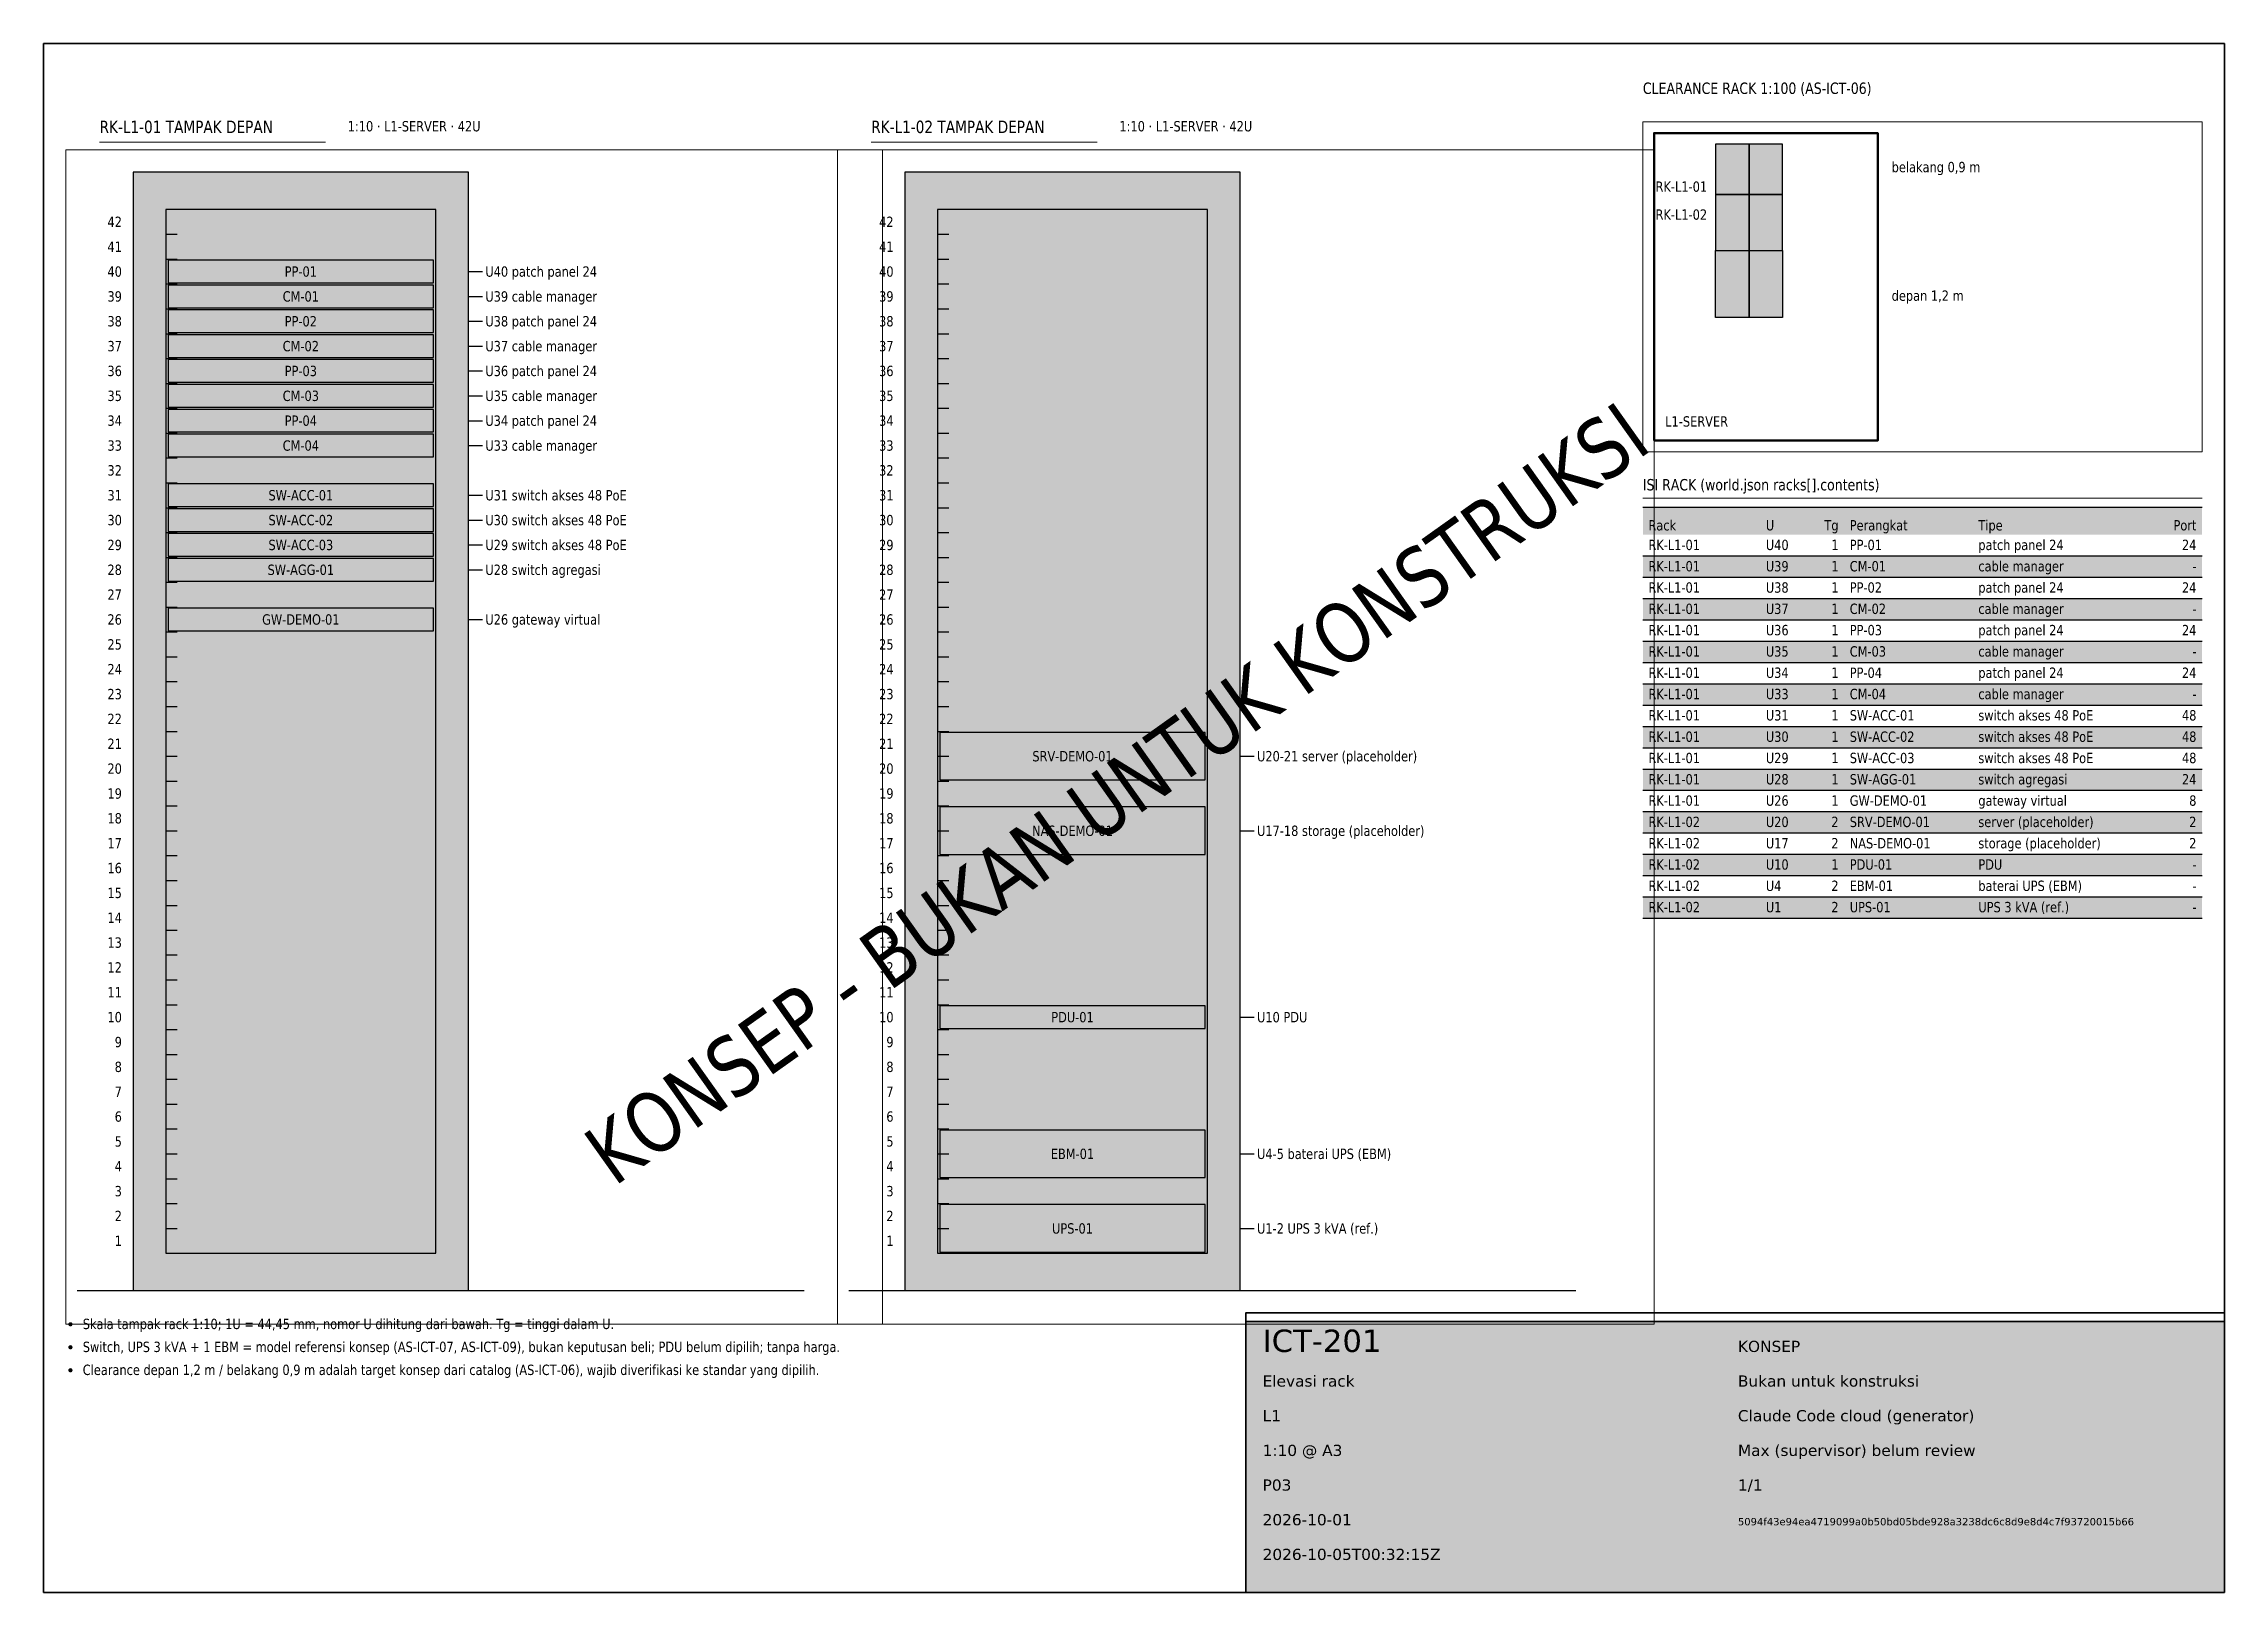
# Paper-space layout 'ICT-201' of a CAD drawing. Header units: millimetres. Extents: x 20 to 410, y 10 to 287.
# The model-space entities are those that its viewports show. They can reach past a viewport. Long polylines and large blocks are cut down to what shows.
import ezdxf
from ezdxf.enums import TextEntityAlignment as Align

# ---------------------------------------------------------------- set-up
doc = ezdxf.new("R2010")
doc.units = ezdxf.units.MM
doc.linetypes.add('DASHED', pattern=[1.524, 1.27, -0.254])
for name, color, linetype, lineweight, true_color in [('A-ANNO-NOTE', 7, 'Continuous', 18, 0x22302a), ('A-ANNO-RMNM', 7, 'Continuous', 18, 0x22302a), ('A-ANNO-TTLB', 7, 'Continuous', 35, 0x1f4d3a), ('A-ANNO-WMRK', 7, 'Continuous', 13, 0xe8eeea), ('A-WALL', 7, 'Continuous', 50, 0x1f4d3a)]:
    doc.layers.add(name, color=color, linetype=linetype, lineweight=lineweight, true_color=true_color)
for name, color, linetype in [('A-ANNO-SCHD', 7, 'Continuous'), ('ICT-CLRZ', 7, 'Continuous'), ('ICT-RACK', 7, 'Continuous'), ('ICT-RACK-DEV', 7, 'Continuous'), ('ICT-RACK-IDEN', 7, 'Continuous')]:
    doc.layers.add(name, color=color, linetype=linetype)
doc.layers.add('A-ANNO-VPRT', color=9, linetype='Continuous', lineweight=13, true_color=0x808080, plot=False)
doc.styles.add('KR-SANS', font='DejaVuSans.ttf', dxfattribs={"width": 0.8})

# ---------------------------------------------------------------- blocks, each defined once
blk = doc.blocks.new('KR-TTLB-G')
at = {"layer": 'A-ANNO-TTLB'}
blk.add_lwpolyline([(0, 0), (175, 0), (175, 50), (0, 50)], close=True, dxfattribs=at)
at = {"layer": 'A-ANNO-TTLB', "style": 'KR-SANS'}
for tag, p, height in [('KR_SHEET_ID', (3, 43), 4), ('KR_STATUS', (88, 43), 2), ('KR_TITLE', (3, 36.8), 2), ('KR_NOTE', (88, 36.8), 2), ('KR_FLOOR', (3, 30.6), 2), ('KR_DRAWN', (88, 30.6), 2), ('KR_SCALE', (3, 24.4), 2), ('KR_CHECK', (88, 24.4), 2), ('KR_REVISION', (3, 18.2), 2), ('KR_PAGE', (88, 18.2), 2), ('KR_REV_DATE', (3, 12), 2), ('KR_WORLD_SHA256', (88, 12), 1.3), ('KR_RENDER_UTC', (3, 5.8), 2)]:
    blk.add_attdef(tag, p, '', height=height, dxfattribs=at)

msp = doc.modelspace()

# ---------------------------------------------------------------- hatches: boundary and pattern name
at = {"layer": 'ICT-CLRZ', "true_color": 0xf6e3da}
h = msp.add_hatch(color=254, dxfattribs=at)
h.dxf.hatch_style = 1
h.paths.add_polyline_path([(26100, 22900), (26700, 22900), (26700, 23800), (26100, 23800)])
h = msp.add_hatch(color=254, dxfattribs=at)
h.dxf.hatch_style = 1
h.paths.add_polyline_path([(26700, 22900), (27300, 22900), (27300, 23800), (26700, 23800)])
h = msp.add_hatch(color=254, dxfattribs=at)
h.dxf.hatch_style = 1
h.paths.add_polyline_path([(26100, 21900), (26700, 21900), (26700, 20700), (26100, 20700)])
h = msp.add_hatch(color=254, dxfattribs=at)
h.dxf.hatch_style = 1
h.paths.add_polyline_path([(26700, 21900), (27300, 21900), (27300, 20700), (26700, 20700)])
at = {"layer": 'ICT-RACK', "true_color": 0xcfe0d6}
h = msp.add_hatch(color=254, dxfattribs=at)
h.dxf.hatch_style = 1
h.paths.add_polyline_path([(26100, 21900), (26700, 21900), (26700, 22900), (26100, 22900)])
h = msp.add_hatch(color=254, dxfattribs=at)
h.dxf.hatch_style = 1
h.paths.add_polyline_path([(26700, 21900), (27300, 21900), (27300, 22900), (26700, 22900)])
at = {"layer": 'ICT-RACK', "true_color": 0xf4f6f5}
h = msp.add_hatch(color=7, dxfattribs=at)
h.dxf.hatch_style = 1
h.paths.add_polyline_path([(0, -20000), (600, -20000), (600, -18000), (0, -18000)])
h = msp.add_hatch(color=7, dxfattribs=at)
h.dxf.hatch_style = 1
h.paths.add_polyline_path([(3000, -20000), (3600, -20000), (3600, -18000), (3000, -18000)])
at = {"layer": 'ICT-RACK-DEV', "true_color": 0xcfe0d6}
h = msp.add_hatch(color=254, dxfattribs=at)
h.dxf.hatch_style = 1
h.paths.add_polyline_path([(62.7, -18197.9), (537.3, -18197.9), (537.3, -18157.5), (62.7, -18157.5)])
at = {"layer": 'ICT-RACK-DEV', "true_color": 0xeef0ee}
h = msp.add_hatch(color=7, dxfattribs=at)
h.dxf.hatch_style = 1
h.paths.add_polyline_path([(62.7, -18242.3), (537.3, -18242.3), (537.3, -18201.9), (62.7, -18201.9)])
at = {"layer": 'ICT-RACK-DEV', "true_color": 0xcfe0d6}
h = msp.add_hatch(color=254, dxfattribs=at)
h.dxf.hatch_style = 1
h.paths.add_polyline_path([(62.7, -18286.8), (537.3, -18286.8), (537.3, -18246.3), (62.7, -18246.3)])
at = {"layer": 'ICT-RACK-DEV', "true_color": 0xeef0ee}
h = msp.add_hatch(color=7, dxfattribs=at)
h.dxf.hatch_style = 1
h.paths.add_polyline_path([(62.7, -18331.2), (537.3, -18331.2), (537.3, -18290.8), (62.7, -18290.8)])
at = {"layer": 'ICT-RACK-DEV', "true_color": 0xcfe0d6}
h = msp.add_hatch(color=254, dxfattribs=at)
h.dxf.hatch_style = 1
h.paths.add_polyline_path([(62.7, -18375.7), (537.3, -18375.7), (537.3, -18335.2), (62.7, -18335.2)])
at = {"layer": 'ICT-RACK-DEV', "true_color": 0xeef0ee}
h = msp.add_hatch(color=7, dxfattribs=at)
h.dxf.hatch_style = 1
h.paths.add_polyline_path([(62.7, -18420.2), (537.3, -18420.2), (537.3, -18379.7), (62.7, -18379.7)])
at = {"layer": 'ICT-RACK-DEV', "true_color": 0xcfe0d6}
h = msp.add_hatch(color=254, dxfattribs=at)
h.dxf.hatch_style = 1
h.paths.add_polyline_path([(62.7, -18464.6), (537.3, -18464.6), (537.3, -18424.2), (62.7, -18424.2)])
at = {"layer": 'ICT-RACK-DEV', "true_color": 0xeef0ee}
h = msp.add_hatch(color=7, dxfattribs=at)
h.dxf.hatch_style = 1
h.paths.add_polyline_path([(62.7, -18509), (537.3, -18509), (537.3, -18468.6), (62.7, -18468.6)])
at = {"layer": 'ICT-RACK-DEV', "true_color": 0xbcd3c6}
h = msp.add_hatch(color=9, dxfattribs=at)
h.dxf.hatch_style = 1
h.paths.add_polyline_path([(62.7, -18598), (537.3, -18598), (537.3, -18557.5), (62.7, -18557.5)])
h = msp.add_hatch(color=9, dxfattribs=at)
h.dxf.hatch_style = 1
h.paths.add_polyline_path([(62.7, -18642.4), (537.3, -18642.4), (537.3, -18601.9), (62.7, -18601.9)])
h = msp.add_hatch(color=9, dxfattribs=at)
h.dxf.hatch_style = 1
h.paths.add_polyline_path([(62.7, -18686.8), (537.3, -18686.8), (537.3, -18646.4), (62.7, -18646.4)])
at = {"layer": 'ICT-RACK-DEV', "true_color": 0xa9c6b6}
h = msp.add_hatch(color=9, dxfattribs=at)
h.dxf.hatch_style = 1
h.paths.add_polyline_path([(62.7, -18731.3), (537.3, -18731.3), (537.3, -18690.8), (62.7, -18690.8)])
at = {"layer": 'ICT-RACK-DEV', "true_color": 0xe8d5b9}
h = msp.add_hatch(color=254, dxfattribs=at)
h.dxf.hatch_style = 1
h.paths.add_polyline_path([(62.7, -18820.2), (537.3, -18820.2), (537.3, -18779.8), (62.7, -18779.8)])
at = {"layer": 'ICT-RACK-DEV', "true_color": 0xd6e3ea}
h = msp.add_hatch(color=254, dxfattribs=at)
h.dxf.hatch_style = 1
h.paths.add_polyline_path([(3062.7, -19086.9), (3537.3, -19086.9), (3537.3, -19002), (3062.7, -19002)])
at = {"layer": 'ICT-RACK-DEV', "true_color": 0xe6dcef}
h = msp.add_hatch(color=254, dxfattribs=at)
h.dxf.hatch_style = 1
h.paths.add_polyline_path([(3062.7, -19220.2), (3537.3, -19220.2), (3537.3, -19135.3), (3062.7, -19135.3)])
at = {"layer": 'ICT-RACK-DEV', "true_color": 0xf0cfc4}
h = msp.add_hatch(color=254, dxfattribs=at)
h.dxf.hatch_style = 1
h.paths.add_polyline_path([(3062.7, -19531.4), (3537.3, -19531.4), (3537.3, -19491), (3062.7, -19491)])
at = {"layer": 'ICT-RACK-DEV', "true_color": 0xf3e3c3}
h = msp.add_hatch(color=254, dxfattribs=at)
h.dxf.hatch_style = 1
h.paths.add_polyline_path([(3062.7, -19798.1), (3537.3, -19798.1), (3537.3, -19713.2), (3062.7, -19713.2)])
h = msp.add_hatch(color=254, dxfattribs=at)
h.dxf.hatch_style = 1
h.paths.add_polyline_path([(3062.7, -19931.5), (3537.3, -19931.5), (3537.3, -19846.5), (3062.7, -19846.5)])

# ---------------------------------------------------------------- linework, layer by layer
at = {"layer": 'A-WALL', "color": 119, "true_color": 0x1f4d3a}
msp.add_lwpolyline([(25000, 18500), (29000, 18500), (29000, 24000), (25000, 24000)], close=True, dxfattribs=at)
at = {"layer": 'ICT-CLRZ', "color": 15, "linetype": 'DASHED', "ltscale": 17.638889, "true_color": 0xb5532f}
for points in [[(26100, 22900), (26700, 22900), (26700, 23800), (26100, 23800)], [(26700, 22900), (27300, 22900), (27300, 23800), (26700, 23800)], [(26100, 21900), (26700, 21900), (26700, 20700), (26100, 20700)], [(26700, 21900), (27300, 21900), (27300, 20700), (26700, 20700)]]:
    msp.add_lwpolyline(points, close=True, dxfattribs=at)
at = {"layer": 'ICT-RACK', "color": 119, "true_color": 0x1f4d3a}
for points in [[(26100, 21900), (26700, 21900), (26700, 22900), (26100, 22900)], [(26700, 21900), (27300, 21900), (27300, 22900), (26700, 22900)], [(0, -20000), (600, -20000), (600, -18000), (0, -18000)], [(3000, -20000), (3600, -20000), (3600, -18000), (3000, -18000)]]:
    msp.add_lwpolyline(points, close=True, dxfattribs=at)
at = {"layer": 'ICT-RACK', "color": 253, "true_color": 0x8fa99b}
for points in [[(58.7, -19933.5), (541.3, -19933.5), (541.3, -18066.5), (58.7, -18066.5)], [(3058.7, -19933.5), (3541.3, -19933.5), (3541.3, -18066.5), (3058.7, -18066.5)]]:
    msp.add_lwpolyline(points, close=True, dxfattribs=at)
for points in [[(58.7, -18111), (78.7, -18111)], [(3058.7, -18111), (3078.7, -18111)], [(58.7, -18155.5), (78.7, -18155.5)], [(3058.7, -18155.5), (3078.7, -18155.5)], [(58.7, -18199.9), (78.7, -18199.9)], [(3058.7, -18199.9), (3078.7, -18199.9)], [(58.7, -18244.3), (78.7, -18244.3)], [(3058.7, -18244.3), (3078.7, -18244.3)], [(58.7, -18288.8), (78.7, -18288.8)], [(3058.7, -18288.8), (3078.7, -18288.8)], [(58.7, -18333.2), (78.7, -18333.2)], [(3058.7, -18333.2), (3078.7, -18333.2)], [(58.7, -18377.7), (78.7, -18377.7)], [(3058.7, -18377.7), (3078.7, -18377.7)], [(58.7, -18422.2), (78.7, -18422.2)], [(3058.7, -18422.2), (3078.7, -18422.2)], [(58.7, -18466.6), (78.7, -18466.6)], [(3058.7, -18466.6), (3078.7, -18466.6)], [(58.7, -18511), (78.7, -18511)], [(3058.7, -18511), (3078.7, -18511)], [(58.7, -18555.5), (78.7, -18555.5)], [(3058.7, -18555.5), (3078.7, -18555.5)], [(58.7, -18600), (78.7, -18600)], [(3058.7, -18600), (3078.7, -18600)], [(58.7, -18644.4), (78.7, -18644.4)], [(3058.7, -18644.4), (3078.7, -18644.4)], [(58.7, -18688.8), (78.7, -18688.8)], [(3058.7, -18688.8), (3078.7, -18688.8)], [(58.7, -18733.3), (78.7, -18733.3)], [(3058.7, -18733.3), (3078.7, -18733.3)], [(58.7, -18777.8), (78.7, -18777.8)], [(3058.7, -18777.8), (3078.7, -18777.8)], [(58.7, -18822.2), (78.7, -18822.2)], [(3058.7, -18822.2), (3078.7, -18822.2)], [(58.7, -18866.7), (78.7, -18866.7)], [(3058.7, -18866.7), (3078.7, -18866.7)], [(58.7, -18911.1), (78.7, -18911.1)], [(3058.7, -18911.1), (3078.7, -18911.1)], [(58.7, -18955.5), (78.7, -18955.5)], [(3058.7, -18955.5), (3078.7, -18955.5)], [(58.7, -19000), (78.7, -19000)], [(3058.7, -19000), (3078.7, -19000)], [(58.7, -19044.5), (78.7, -19044.5)], [(3058.7, -19044.5), (3078.7, -19044.5)], [(58.7, -19088.9), (78.7, -19088.9)], [(3058.7, -19088.9), (3078.7, -19088.9)], [(58.7, -19133.3), (78.7, -19133.3)], [(3058.7, -19133.3), (3078.7, -19133.3)], [(58.7, -19177.8), (78.7, -19177.8)], [(3058.7, -19177.8), (3078.7, -19177.8)], [(58.7, -19222.2), (78.7, -19222.2)], [(3058.7, -19222.2), (3078.7, -19222.2)], [(58.7, -19266.7), (78.7, -19266.7)], [(3058.7, -19266.7), (3078.7, -19266.7)], [(58.7, -19311.2), (78.7, -19311.2)], [(3058.7, -19311.2), (3078.7, -19311.2)], [(58.7, -19355.6), (78.7, -19355.6)], [(3058.7, -19355.6), (3078.7, -19355.6)], [(58.7, -19400), (78.7, -19400)], [(3058.7, -19400), (3078.7, -19400)], [(58.7, -19444.5), (78.7, -19444.5)], [(3058.7, -19444.5), (3078.7, -19444.5)], [(58.7, -19489), (78.7, -19489)], [(3058.7, -19489), (3078.7, -19489)], [(58.7, -19533.4), (78.7, -19533.4)], [(3058.7, -19533.4), (3078.7, -19533.4)], [(58.7, -19577.8), (78.7, -19577.8)], [(3058.7, -19577.8), (3078.7, -19577.8)], [(58.7, -19622.3), (78.7, -19622.3)], [(3058.7, -19622.3), (3078.7, -19622.3)], [(58.7, -19666.8), (78.7, -19666.8)], [(3058.7, -19666.8), (3078.7, -19666.8)], [(58.7, -19711.2), (78.7, -19711.2)], [(3058.7, -19711.2), (3078.7, -19711.2)], [(58.7, -19755.7), (78.7, -19755.7)], [(3058.7, -19755.7), (3078.7, -19755.7)], [(58.7, -19800.1), (78.7, -19800.1)], [(3058.7, -19800.1), (3078.7, -19800.1)], [(58.7, -19844.6), (78.7, -19844.6)], [(3058.7, -19844.6), (3078.7, -19844.6)], [(58.7, -19889), (78.7, -19889)], [(3058.7, -19889), (3078.7, -19889)], [(58.7, -19933.5), (78.7, -19933.5)], [(3058.7, -19933.5), (3078.7, -19933.5)]]:
    msp.add_lwpolyline(points, dxfattribs=at)
at = {"layer": 'ICT-RACK', "color": 250, "true_color": 0x22302a}
for points in [[(-100, -20000), (1200, -20000)], [(2900, -20000), (4200, -20000)]]:
    msp.add_lwpolyline(points, dxfattribs=at)
at = {"layer": 'ICT-RACK-DEV', "color": 119, "true_color": 0x1f4d3a}
for points in [[(62.7, -18197.9), (537.3, -18197.9), (537.3, -18157.5), (62.7, -18157.5)], [(62.7, -18242.3), (537.3, -18242.3), (537.3, -18201.9), (62.7, -18201.9)], [(62.7, -18286.8), (537.3, -18286.8), (537.3, -18246.3), (62.7, -18246.3)], [(62.7, -18331.2), (537.3, -18331.2), (537.3, -18290.8), (62.7, -18290.8)], [(62.7, -18375.7), (537.3, -18375.7), (537.3, -18335.2), (62.7, -18335.2)], [(62.7, -18420.2), (537.3, -18420.2), (537.3, -18379.7), (62.7, -18379.7)], [(62.7, -18464.6), (537.3, -18464.6), (537.3, -18424.2), (62.7, -18424.2)], [(62.7, -18509), (537.3, -18509), (537.3, -18468.6), (62.7, -18468.6)], [(62.7, -18598), (537.3, -18598), (537.3, -18557.5), (62.7, -18557.5)], [(62.7, -18642.4), (537.3, -18642.4), (537.3, -18601.9), (62.7, -18601.9)], [(62.7, -18686.8), (537.3, -18686.8), (537.3, -18646.4), (62.7, -18646.4)], [(62.7, -18731.3), (537.3, -18731.3), (537.3, -18690.8), (62.7, -18690.8)], [(62.7, -18820.2), (537.3, -18820.2), (537.3, -18779.8), (62.7, -18779.8)], [(3062.7, -19086.9), (3537.3, -19086.9), (3537.3, -19002), (3062.7, -19002)], [(3062.7, -19220.2), (3537.3, -19220.2), (3537.3, -19135.3), (3062.7, -19135.3)], [(3062.7, -19531.4), (3537.3, -19531.4), (3537.3, -19491), (3062.7, -19491)], [(3062.7, -19798.1), (3537.3, -19798.1), (3537.3, -19713.2), (3062.7, -19713.2)], [(3062.7, -19931.5), (3537.3, -19931.5), (3537.3, -19846.5), (3062.7, -19846.5)]]:
    msp.add_lwpolyline(points, close=True, dxfattribs=at)
at = {"layer": 'ICT-RACK-IDEN', "color": 251, "true_color": 0x5a524b}
for points in [[(600, -18177.7), (625, -18177.7)], [(600, -18222.1), (625, -18222.1)], [(600, -18266.6), (625, -18266.6)], [(600, -18311), (625, -18311)], [(600, -18355.5), (625, -18355.5)], [(600, -18399.9), (625, -18399.9)], [(600, -18444.4), (625, -18444.4)], [(600, -18488.8), (625, -18488.8)], [(600, -18577.7), (625, -18577.7)], [(600, -18622.2), (625, -18622.2)], [(600, -18666.6), (625, -18666.6)], [(600, -18711.1), (625, -18711.1)], [(600, -18800), (625, -18800)], [(3600, -19044.5), (3625, -19044.5)], [(3600, -19177.8), (3625, -19177.8)], [(3600, -19511.2), (3625, -19511.2)], [(3600, -19755.7), (3625, -19755.7)], [(3600, -19889), (3625, -19889)]]:
    msp.add_lwpolyline(points, dxfattribs=at)

# ---------------------------------------------------------------- texts
at = {"layer": 'A-ANNO-RMNM', "color": 119, "true_color": 0x1f4d3a, "style": 'KR-SANS', "width": 0.8}
msp.add_text('L1-SERVER', height=185.21, dxfattribs=at).set_placement((25200, 18750))
at = {"layer": 'ICT-CLRZ', "color": 15, "true_color": 0xb5532f, "style": 'KR-SANS', "width": 0.8}
for s, p in [('belakang 0,9 m', (29250, 23300)), ('depan 1,2 m', (29250, 21000))]:
    msp.add_text(s, height=185.208, dxfattribs=at).set_placement(p)
at = {"layer": 'ICT-RACK-IDEN', "color": 119, "true_color": 0x1f4d3a, "style": 'KR-SANS', "width": 0.8}
for s, p in [('RK-L1-01', (25950, 22950)), ('RK-L1-02', (25950, 22450))]:
    msp.add_text(s, height=185.21, dxfattribs=at).set_placement(p, align=Align.RIGHT)
at = {"layer": 'ICT-RACK-IDEN', "color": 251, "true_color": 0x5a524b, "style": 'KR-SANS', "width": 0.8}
for s, height, p in [('42', 18.52, (-20, -18098)), ('42', 18.52, (2980, -18098)), ('41', 18.52, (-20, -18142.5)), ('41', 18.52, (2980, -18142.5)), ('40', 18.52, (-20, -18186.9)), ('40', 18.52, (2980, -18186.9)), ('39', 18.52, (-20, -18231.4)), ('39', 18.52, (2980, -18231.4)), ('38', 18.52, (-20, -18275.8)), ('38', 18.52, (2980, -18275.8)), ('37', 18.52, (-20, -18320.3)), ('37', 18.52, (2980, -18320.3)), ('36', 18.52, (-20, -18364.7)), ('36', 18.52, (2980, -18364.7)), ('35', 18.52, (-20, -18409.2)), ('35', 18.52, (2980, -18409.2)), ('34', 18.52, (-20, -18453.6)), ('34', 18.52, (2980, -18453.6)), ('33', 18.52, (-20, -18498.1)), ('33', 18.52, (2980, -18498.1)), ('32', 18.52, (-20, -18542.5)), ('32', 18.52, (2980, -18542.5)), ('31', 18.52, (-20, -18587)), ('31', 18.52, (2980, -18587)), ('30', 18.52, (-20, -18631.4)), ('30', 18.52, (2980, -18631.4)), ('29', 18.52, (-20, -18675.9)), ('29', 18.52, (2980, -18675.9)), ('28', 18.52, (-20, -18720.3)), ('28', 18.52, (2980, -18720.3)), ('27', 18.52, (-20, -18764.8)), ('27', 18.52, (2980, -18764.8)), ('26', 18.52, (-20, -18809.2)), ('26', 18.52, (2980, -18809.2)), ('25', 18.52, (-20, -18853.7)), ('25', 18.52, (2980, -18853.7)), ('24', 18.52, (-20, -18898.1)), ('24', 18.52, (2980, -18898.1)), ('23', 18.52, (-20, -18942.6)), ('23', 18.52, (2980, -18942.6)), ('22', 18.52, (-20, -18987)), ('22', 18.52, (2980, -18987)), ('21', 18.52, (-20, -19031.5)), ('21', 18.52, (2980, -19031.5)), ('20', 18.52, (-20, -19075.9)), ('20', 18.52, (2980, -19075.9)), ('19', 18.52, (-20, -19120.4)), ('19', 18.52, (2980, -19120.4)), ('18', 18.52, (-20, -19164.8)), ('18', 18.52, (2980, -19164.8)), ('17', 18.52, (-20, -19209.3)), ('17', 18.52, (2980, -19209.3)), ('16', 18.52, (-20, -19253.7)), ('16', 18.52, (2980, -19253.7)), ('15', 18.52, (-20, -19298.2)), ('15', 18.52, (2980, -19298.2)), ('14', 18.52, (-20, -19342.6)), ('14', 18.52, (2980, -19342.6)), ('13', 18.52, (-20, -19387.1)), ('13', 18.52, (2980, -19387.1)), ('12', 18.52, (-20, -19431.5)), ('12', 18.52, (2980, -19431.5)), ('11', 18.52, (-20, -19476)), ('11', 18.52, (2980, -19476)), ('10', 18.52, (-20, -19520.4)), ('10', 18.52, (2980, -19520.4)), ('9', 18.5, (-20, -19564.9)), ('9', 18.5, (2980, -19564.9)), ('8', 18.5, (-20, -19609.3)), ('8', 18.5, (2980, -19609.3)), ('7', 18.5, (-20, -19653.8)), ('7', 18.5, (2980, -19653.8)), ('6', 18.5, (-20, -19698.2)), ('6', 18.5, (2980, -19698.2)), ('5', 18.5, (-20, -19742.7)), ('5', 18.5, (2980, -19742.7)), ('4', 18.5, (-20, -19787.1)), ('4', 18.5, (2980, -19787.1)), ('3', 18.5, (-20, -19831.6)), ('3', 18.5, (2980, -19831.6)), ('2', 18.5, (-20, -19876)), ('2', 18.5, (2980, -19876)), ('1', 18.5, (-20, -19920.5)), ('1', 18.5, (2980, -19920.5))]:
    msp.add_text(s, height=height, dxfattribs=at).set_placement(p, align=Align.RIGHT)
at = {"layer": 'ICT-RACK-IDEN', "color": 250, "true_color": 0x22302a, "style": 'KR-SANS', "width": 0.8}
for s, height, p in [('PP-01', 18.52, (300, -18186.9)), ('CM-01', 18.52, (300, -18231.4)), ('PP-02', 18.52, (300, -18275.8)), ('CM-02', 18.52, (300, -18320.3)), ('PP-03', 18.52, (300, -18364.7)), ('CM-03', 18.52, (300, -18409.2)), ('PP-04', 18.52, (300, -18453.6)), ('CM-04', 18.52, (300, -18498.1)), ('SW-ACC-01', 18.52, (300, -18587)), ('SW-ACC-02', 18.52, (300, -18631.4)), ('SW-ACC-03', 18.52, (300, -18675.9)), ('SW-AGG-01', 18.52, (300, -18720.3)), ('GW-DEMO-01', 18.52, (300, -18809.2)), ('SRV-DEMO-01', 18.521, (3300, -19053.7)), ('NAS-DEMO-01', 18.521, (3300, -19187.1)), ('PDU-01', 18.52, (3300, -19520.4)), ('EBM-01', 18.52, (3300, -19764.9)), ('UPS-01', 18.52, (3300, -19898.3))]:
    msp.add_text(s, height=height, dxfattribs=at).set_placement(p, align=Align.CENTER)
for s, height, p in [('U40 patch panel 24', 18.521, (630, -18186.9)), ('U39 cable manager', 18.521, (630, -18231.4)), ('U38 patch panel 24', 18.521, (630, -18275.8)), ('U37 cable manager', 18.521, (630, -18320.3)), ('U36 patch panel 24', 18.521, (630, -18364.7)), ('U35 cable manager', 18.521, (630, -18409.2)), ('U34 patch panel 24', 18.521, (630, -18453.6)), ('U33 cable manager', 18.521, (630, -18498.1)), ('U31 switch akses 48 PoE', 18.521, (630, -18587)), ('U30 switch akses 48 PoE', 18.521, (630, -18631.4)), ('U29 switch akses 48 PoE', 18.521, (630, -18675.9)), ('U28 switch agregasi', 18.521, (630, -18720.3)), ('U26 gateway virtual', 18.521, (630, -18809.2)), ('U20-21 server (placeholder)', 18.521, (3630, -19053.7)), ('U17-18 storage (placeholder)', 18.521, (3630, -19187.1)), ('U10 PDU', 18.52, (3630, -19520.4)), ('U4-5 baterai UPS (EBM)', 18.521, (3630, -19764.9)), ('U1-2 UPS 3 kVA (ref.)', 18.521, (3630, -19898.3))]:
    msp.add_text(s, height=height, dxfattribs=at).set_placement(p)

psp = doc.layouts.new('ICT-201')

# ---------------------------------------------------------------- hatches: boundary and pattern name
at = {"layer": 'A-ANNO-NOTE', "true_color": 0x22302a}
h = psp.add_hatch(color=250, dxfattribs=at)
h.dxf.hatch_style = 1
edge = h.paths.add_edge_path()
edge.add_arc((24.8, 57.95), 0.38, 0, 360)
h = psp.add_hatch(color=250, dxfattribs=at)
h.dxf.hatch_style = 1
edge = h.paths.add_edge_path()
edge.add_arc((24.8, 53.84), 0.38, 0, 360)
h = psp.add_hatch(color=250, dxfattribs=at)
h.dxf.hatch_style = 1
edge = h.paths.add_edge_path()
edge.add_arc((24.8, 49.73), 0.38, 0, 360)
at = {"layer": 'A-ANNO-SCHD', "true_color": 0xdfe9e3}
h = psp.add_hatch(color=254, dxfattribs=at)
h.dxf.hatch_style = 1
h.paths.add_polyline_path([(306, 199.18), (406, 199.18), (406, 204.09), (306, 204.09)])
at = {"layer": 'A-ANNO-SCHD', "true_color": 0xf1f5f2}
h = psp.add_hatch(color=7, dxfattribs=at)
h.dxf.hatch_style = 1
h.paths.add_polyline_path([(306, 191.56), (406, 191.56), (406, 195.37), (306, 195.37)])
h = psp.add_hatch(color=7, dxfattribs=at)
h.dxf.hatch_style = 1
h.paths.add_polyline_path([(306, 183.94), (406, 183.94), (406, 187.75), (306, 187.75)])
h = psp.add_hatch(color=7, dxfattribs=at)
h.dxf.hatch_style = 1
h.paths.add_polyline_path([(306, 176.32), (406, 176.32), (406, 180.13), (306, 180.13)])
h = psp.add_hatch(color=7, dxfattribs=at)
h.dxf.hatch_style = 1
h.paths.add_polyline_path([(306, 168.7), (406, 168.7), (406, 172.51), (306, 172.51)])
h = psp.add_hatch(color=7, dxfattribs=at)
h.dxf.hatch_style = 1
h.paths.add_polyline_path([(306, 161.07), (406, 161.07), (406, 164.89), (306, 164.89)])
h = psp.add_hatch(color=7, dxfattribs=at)
h.dxf.hatch_style = 1
h.paths.add_polyline_path([(306, 153.45), (406, 153.45), (406, 157.26), (306, 157.26)])
h = psp.add_hatch(color=7, dxfattribs=at)
h.dxf.hatch_style = 1
h.paths.add_polyline_path([(306, 145.83), (406, 145.83), (406, 149.64), (306, 149.64)])
h = psp.add_hatch(color=7, dxfattribs=at)
h.dxf.hatch_style = 1
h.paths.add_polyline_path([(306, 138.21), (406, 138.21), (406, 142.02), (306, 142.02)])
h = psp.add_hatch(color=7, dxfattribs=at)
h.dxf.hatch_style = 1
h.paths.add_polyline_path([(306, 130.59), (406, 130.59), (406, 134.4), (306, 134.4)])
at = {"layer": 'A-ANNO-TTLB', "true_color": 0xffffff}
h = psp.add_hatch(color=7, dxfattribs=at)
h.dxf.hatch_style = 1
h.paths.add_polyline_path([(235, 10), (410, 10), (410, 58.47), (235, 58.47)])

# ---------------------------------------------------------------- linework, layer by layer
at = {"layer": 'A-ANNO-NOTE', "color": 119, "true_color": 0x1f4d3a}
for points in [[(30, 269.4), (70.39, 269.4)], [(168, 269.4), (208.39, 269.4)], [(306, 205.69), (406, 205.69)]]:
    psp.add_lwpolyline(points, dxfattribs=at)
at = {"layer": 'A-ANNO-SCHD', "color": 119, "true_color": 0x1f4d3a}
for points in [[(306, 204.09), (406, 204.09)], [(306, 130.59), (406, 130.59)]]:
    psp.add_lwpolyline(points, dxfattribs=at)
at = {"layer": 'A-ANNO-SCHD', "color": 254, "true_color": 0xc9d6cf}
for points in [[(306, 195.37), (406, 195.37)], [(306, 191.56), (406, 191.56)], [(306, 187.75), (406, 187.75)], [(306, 183.94), (406, 183.94)], [(306, 180.13), (406, 180.13)], [(306, 176.32), (406, 176.32)], [(306, 172.51), (406, 172.51)], [(306, 168.7), (406, 168.7)], [(306, 164.89), (406, 164.89)], [(306, 161.07), (406, 161.07)], [(306, 157.26), (406, 157.26)], [(306, 153.45), (406, 153.45)], [(306, 149.64), (406, 149.64)], [(306, 145.83), (406, 145.83)], [(306, 142.02), (406, 142.02)], [(306, 138.21), (406, 138.21)], [(306, 134.4), (406, 134.4)], [(306, 130.59), (406, 130.59)]]:
    psp.add_lwpolyline(points, dxfattribs=at)
at = {"layer": 'A-ANNO-TTLB', "color": 119, "true_color": 0x1f4d3a}
for points in [[(20, 10), (410, 10), (410, 287), (20, 287)], [(235, 10), (410, 10), (410, 58.47), (235, 58.47)]]:
    psp.add_lwpolyline(points, close=True, dxfattribs=at)

# ---------------------------------------------------------------- block references
at = {"layer": 'A-ANNO-TTLB'}
psp.add_blockref('KR-TTLB-G', (235, 10), dxfattribs=at).add_auto_attribs({'KR_SHEET_ID': 'ICT-201', 'KR_TITLE': 'Elevasi rack', 'KR_FLOOR': 'L1', 'KR_SCALE': '1:10 @ A3', 'KR_REVISION': 'P03', 'KR_REV_DATE': '2026-10-01', 'KR_RENDER_UTC': '2026-10-05T00:32:15Z', 'KR_STATUS': 'KONSEP', 'KR_NOTE': 'Bukan untuk konstruksi', 'KR_DRAWN': 'Claude Code cloud (generator)', 'KR_CHECK': 'Max (supervisor) belum review', 'KR_PAGE': '1/1', 'KR_WORLD_SHA256': '5094f43e94ea4719099a0b50bd05bde928a3238dc6c8d9e8d4c7f93720015b66'})

# ---------------------------------------------------------------- texts
at = {"layer": 'A-ANNO-NOTE', "color": 119, "true_color": 0x1f4d3a, "style": 'KR-SANS', "width": 0.8}
for s, height, p in [('CLEARANCE RACK 1:100 (AS-ICT-06)', 2.0373, (306, 278)), ('RK-L1-01 TAMPAK DEPAN', 2.2225, (30, 271)), ('RK-L1-02 TAMPAK DEPAN', 2.2225, (168, 271)), ('ISI RACK (world.json racks[].contents)', 2.0373, (306, 207.09))]:
    psp.add_text(s, height=height, dxfattribs=at).set_placement(p)
at = {"layer": 'A-ANNO-NOTE', "color": 250, "true_color": 0x22302a, "style": 'KR-SANS', "width": 0.8}
for s, height, p in [('1:10 · L1-SERVER · 42U', 1.8521, (74.39, 271.3)), ('1:10 · L1-SERVER · 42U', 1.8521, (212.39, 271.3)), ('Skala tampak rack 1:10; 1U = 44,45 mm, nomor U dihitung dari bawah. Tg = tinggi dalam U.', 1.8521, (27, 57.09)), ('Switch, UPS 3 kVA + 1 EBM = model referensi konsep (AS-ICT-07, AS-ICT-09), bukan keputusan beli; PDU belum dipilih; tanpa harga.', 1.85208, (27, 52.99)), ('Clearance depan 1,2 m / belakang 0,9 m adalah target konsep dari catalog (AS-ICT-06), wajib diverifikasi ke standar yang dipilih.', 1.85208, (27, 48.88))]:
    psp.add_text(s, height=height, dxfattribs=at).set_placement(p)
at = {"layer": 'A-ANNO-SCHD', "color": 119, "true_color": 0x1f4d3a, "style": 'KR-SANS', "width": 0.8}
for s, height, p in [('Rack', 1.852, (307, 199.93)), ('U', 1.85, (328, 199.93)), ('Perangkat', 1.852, (343, 199.93)), ('Tipe', 1.852, (366, 199.93)), ('RK-L1-01', 1.852, (307, 196.42)), ('PP-01', 1.852, (343, 196.42)), ('RK-L1-01', 1.852, (307, 192.61)), ('CM-01', 1.852, (343, 192.61)), ('RK-L1-01', 1.852, (307, 188.8)), ('PP-02', 1.852, (343, 188.8)), ('RK-L1-01', 1.852, (307, 184.99)), ('CM-02', 1.852, (343, 184.99)), ('RK-L1-01', 1.852, (307, 181.18)), ('PP-03', 1.852, (343, 181.18)), ('RK-L1-01', 1.852, (307, 177.37)), ('CM-03', 1.852, (343, 177.37)), ('RK-L1-01', 1.852, (307, 173.56)), ('RK-L1-01', 1.852, (307, 169.75)), ('CM-04', 1.852, (343, 169.75)), ('PP-04', 1.852, (343, 173.56)), ('RK-L1-01', 1.852, (307, 165.94)), ('SW-ACC-01', 1.852, (343, 165.94)), ('RK-L1-01', 1.852, (307, 162.12)), ('SW-ACC-02', 1.852, (343, 162.12)), ('RK-L1-01', 1.852, (307, 158.31)), ('SW-ACC-03', 1.852, (343, 158.31)), ('RK-L1-01', 1.852, (307, 154.5)), ('SW-AGG-01', 1.852, (343, 154.5)), ('RK-L1-01', 1.852, (307, 150.69)), ('GW-DEMO-01', 1.852, (343, 150.69)), ('RK-L1-02', 1.852, (307, 146.88)), ('SRV-DEMO-01', 1.8521, (343, 146.88)), ('RK-L1-02', 1.852, (307, 143.07)), ('NAS-DEMO-01', 1.8521, (343, 143.07)), ('RK-L1-02', 1.852, (307, 139.26)), ('PDU-01', 1.852, (343, 139.26)), ('RK-L1-02', 1.852, (307, 135.45)), ('EBM-01', 1.852, (343, 135.45)), ('RK-L1-02', 1.852, (307, 131.64)), ('UPS-01', 1.852, (343, 131.64))]:
    psp.add_text(s, height=height, dxfattribs=at).set_placement(p)
for s, p in [('Tg', (341, 199.93)), ('Port', (405, 199.93))]:
    psp.add_text(s, height=1.852, dxfattribs=at).set_placement(p, align=Align.RIGHT)
at = {"layer": 'A-ANNO-SCHD', "color": 250, "true_color": 0x22302a, "style": 'KR-SANS', "width": 0.8}
for s, height, p in [('U40', 1.852, (328, 196.42)), ('patch panel 24', 1.8521, (366, 196.42)), ('U39', 1.852, (328, 192.61)), ('cable manager', 1.8521, (366, 192.61)), ('U38', 1.852, (328, 188.8)), ('patch panel 24', 1.8521, (366, 188.8)), ('U37', 1.852, (328, 184.99)), ('cable manager', 1.8521, (366, 184.99)), ('U36', 1.852, (328, 181.18)), ('patch panel 24', 1.8521, (366, 181.18)), ('U35', 1.852, (328, 177.37)), ('cable manager', 1.8521, (366, 177.37)), ('U34', 1.852, (328, 173.56)), ('U33', 1.852, (328, 169.75)), ('cable manager', 1.8521, (366, 169.75)), ('patch panel 24', 1.8521, (366, 173.56)), ('U31', 1.852, (328, 165.94)), ('switch akses 48 PoE', 1.8521, (366, 165.94)), ('U30', 1.852, (328, 162.12)), ('switch akses 48 PoE', 1.8521, (366, 162.12)), ('U29', 1.852, (328, 158.31)), ('switch akses 48 PoE', 1.8521, (366, 158.31)), ('U28', 1.852, (328, 154.5)), ('switch agregasi', 1.8521, (366, 154.5)), ('U26', 1.852, (328, 150.69)), ('gateway virtual', 1.8521, (366, 150.69)), ('U20', 1.852, (328, 146.88)), ('server (placeholder)', 1.8521, (366, 146.88)), ('U17', 1.852, (328, 143.07)), ('storage (placeholder)', 1.8521, (366, 143.07)), ('U10', 1.852, (328, 139.26)), ('PDU', 1.852, (366, 139.26)), ('U4', 1.852, (328, 135.45)), ('baterai UPS (EBM)', 1.8521, (366, 135.45)), ('U1', 1.852, (328, 131.64)), ('UPS 3 kVA (ref.)', 1.8521, (366, 131.64))]:
    psp.add_text(s, height=height, dxfattribs=at).set_placement(p)
for s, height, p in [('1', 1.85, (341, 196.42)), ('24', 1.852, (405, 196.42)), ('1', 1.85, (341, 192.61)), ('-', 1.85, (405, 192.61)), ('1', 1.85, (341, 188.8)), ('24', 1.852, (405, 188.8)), ('1', 1.85, (341, 184.99)), ('-', 1.85, (405, 184.99)), ('1', 1.85, (341, 181.18)), ('24', 1.852, (405, 181.18)), ('1', 1.85, (341, 177.37)), ('-', 1.85, (405, 177.37)), ('1', 1.85, (341, 173.56)), ('24', 1.852, (405, 173.56)), ('1', 1.85, (341, 169.75)), ('1', 1.85, (341, 165.94)), ('48', 1.852, (405, 165.94)), ('-', 1.85, (405, 169.75)), ('1', 1.85, (341, 162.12)), ('48', 1.852, (405, 162.12)), ('1', 1.85, (341, 158.31)), ('48', 1.852, (405, 158.31)), ('1', 1.85, (341, 154.5)), ('24', 1.852, (405, 154.5)), ('1', 1.85, (341, 150.69)), ('8', 1.85, (405, 150.69)), ('2', 1.85, (341, 146.88)), ('2', 1.85, (405, 146.88)), ('2', 1.85, (341, 143.07)), ('2', 1.85, (405, 143.07)), ('1', 1.85, (341, 139.26)), ('2', 1.85, (341, 135.45)), ('-', 1.85, (405, 139.26)), ('2', 1.85, (341, 131.64)), ('-', 1.85, (405, 135.45)), ('-', 1.85, (405, 131.64))]:
    psp.add_text(s, height=height, dxfattribs=at).set_placement(p, align=Align.RIGHT)
at = {"layer": 'A-ANNO-WMRK', "color": 254, "true_color": 0xdde4e1, "style": 'KR-SANS', "width": 0.8}
psp.add_text('KONSEP - BUKAN UNTUK KONSTRUKSI', height=10.8656, rotation=35.3845, dxfattribs=at).set_placement((215, 148.5), align=Align.CENTER)

# ---------------------------------------------------------------- viewports
at = {"layer": 'A-ANNO-VPRT'}
for center, size, view_center_point, view_height, status in [((356, 243.5), (100, 59), (29800, 21250), 5900, 4), ((235, 163), (146, 210), (3610, -19010), 2100, 3)]:
    psp.add_viewport(center=center, size=size, view_center_point=view_center_point, view_height=view_height, status=status, dxfattribs=at)
psp.add_viewport(center=(97, 163), size=(146, 210), view_center_point=(610, -19010), view_height=2100, dxfattribs=at)

doc.saveas('drawing.dxf')
